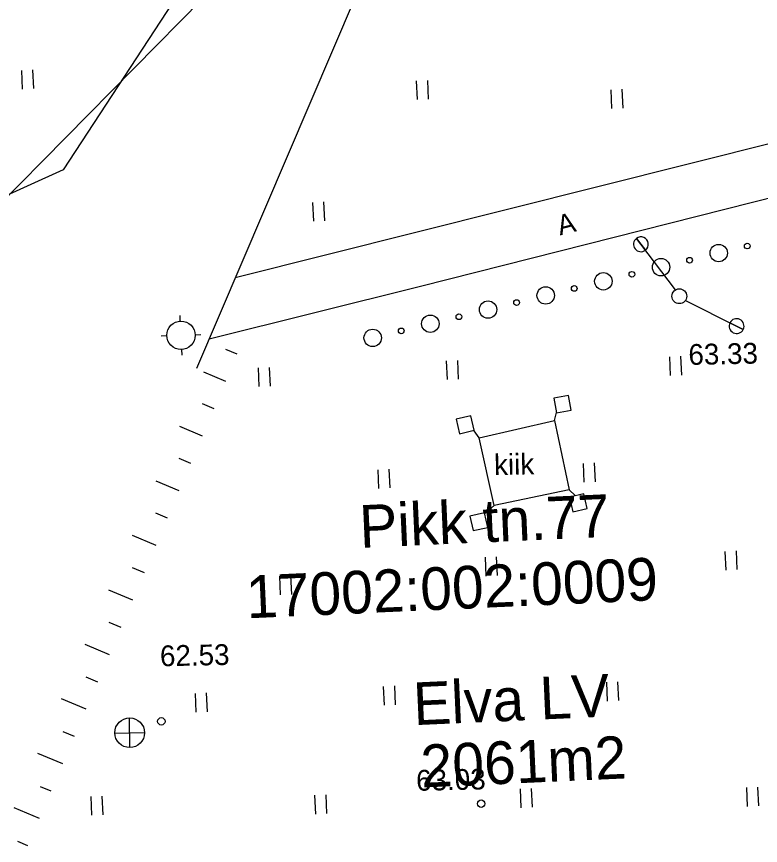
# Model space of a CAD drawing. Extents: x 641529 to 641656, y 6457322 to 6457531.
# Drawn here: x 641586.72 to 641612.9, y 6457324.28 to 6457353.45 of the extents above; entities that cross this region are included whole.
import ezdxf

# ---------------------------------------------------------------- set-up
doc = ezdxf.new("R2010")
doc.units = 0
for name, color, linetype in [('Level 11', 7, 'Continuous'), ('Level 12', 7, 'Continuous'), ('Level 13', 7, 'Continuous'), ('Level 14', 7, 'Continuous'), ('Level 15', 7, 'Continuous'), ('Level 19', 7, 'Continuous'), ('Level 21', 7, 'Continuous'), ('Level 30', 7, 'Continuous'), ('Level 38', 7, 'Continuous'), ('Level 4', 7, 'Continuous'), ('Level 40', 7, 'Continuous'), ('Level 5', 7, 'Continuous'), ('Level 6', 7, 'Continuous'), ('Level 7', 7, 'Continuous'), ('Level 8', 7, 'Continuous')]:
    doc.layers.add(name, color=color, linetype=linetype)

# ---------------------------------------------------------------- blocks, each defined once
blk = doc.blocks.new('BH')
at = {"layer": 'Level 7'}
for centre, radius in [((0, 0), 293), ((990, 0), 95.9)]:
    blk.add_circle(centre, radius, dxfattribs=at)
blk = doc.blocks.new('KP3')
at = {"layer": 'Level 14'}
for p, q in [((-2, 501), (-2, 702)), ((-501, -1), (-697, -1)), ((497, -4), (705, -4)), ((1, -500), (1, -705))]:
    blk.add_line(p, q, dxfattribs=at)
blk.add_circle((0, 0), 500, dxfattribs=at)
blk = doc.blocks.new('KHEIN3')
at = {"layer": 'Level 6'}
for p, q in [((-210.89, 335.09), (-210.89, -326.54)), ((182.28, 335.09), (182.28, -326.54))]:
    blk.add_line(p, q, dxfattribs=at)
blk = doc.blocks.new('OK3')
at = {"layer": 'Level 13'}
for p, q in [((0, -500), (0, 500)), ((-500, 0), (500, 0)), ((-500, 0), (-500, 0)), ((-500, 0), (-500, 0))]:
    blk.add_line(p, q, dxfattribs=at)
blk.add_circle((0, 0), 500, dxfattribs=at)
blk = doc.blocks.new('SIDE_N')
at = {"layer": 'Level 11'}
for p, q in [((0, 0), (1925, 0)), ((1925, 0), (1675, 0)), ((1675, 0), (1925, 0)), ((2175, 0), (1925, 0)), ((1925, 0), (2175, 0))]:
    blk.add_line(p, q, dxfattribs=at)
for start, end in [(0, 180), (180, 0)]:
    blk.add_arc((1925, 0), 250, start, end, dxfattribs=at)
blk = doc.blocks.new('PP3')
at = {"layer": 'Level 11'}
blk.add_circle((0, 0), 250, dxfattribs=at)
blk = doc.blocks.new('BH0')
at = {"layer": 'Level 7'}
for centre, radius in [((0, 0), 293), ((990, 0), 95.9)]:
    blk.add_circle(centre, radius, dxfattribs=at)
blk = doc.blocks.new('KHEIN5')
at = {"layer": 'Level 6'}
for p, q in [((-210.89, 335.09), (-210.89, -326.54)), ((182.28, 335.09), (182.28, -326.54))]:
    blk.add_line(p, q, dxfattribs=at)
blk = doc.blocks.new('OK4')
at = {"layer": 'Level 15'}
for p, q in [((0, -500), (0, 500)), ((-500, 0), (500, 0)), ((-500, 0), (-500, 0)), ((-500, 0), (-500, 0))]:
    blk.add_line(p, q, dxfattribs=at)
blk.add_circle((0, 0), 500, dxfattribs=at)
blk = doc.blocks.new('SIDE_0')
at = {"layer": 'Level 12'}
for p, q in [((0, 0), (1925, 0)), ((1925, 0), (1675, 0)), ((1675, 0), (1925, 0)), ((2175, 0), (1925, 0)), ((1925, 0), (2175, 0))]:
    blk.add_line(p, q, dxfattribs=at)
for start, end in [(0, 180), (180, 0)]:
    blk.add_arc((1925, 0), 250, start, end, dxfattribs=at)
blk = doc.blocks.new('PP4')
at = {"layer": 'Level 12'}
blk.add_circle((0, 0), 250, dxfattribs=at)

msp = doc.modelspace()

# ---------------------------------------------------------------- linework, layer by layer
at = {"layer": 'Level 11'}
for p, q in [((641594.081, 6457341.745), (641594.48, 6457341.573)), ((641593.296, 6457340.946), (641594.071, 6457340.612)), ((641593.253, 6457339.827), (641593.662, 6457339.65)), ((641592.462, 6457339.029), (641593.254, 6457338.69)), ((641592.429, 6457337.907), (641592.845, 6457337.728)), ((641591.628, 6457337.113), (641592.436, 6457336.767)), ((641591.607, 6457335.986), (641592.028, 6457335.807)), ((641590.794, 6457335.196), (641591.619, 6457334.845)), ((641590.789, 6457334.063), (641591.21, 6457333.884)), ((641589.96, 6457333.279), (641590.802, 6457332.923)), ((641589.975, 6457332.139), (641590.392, 6457331.962)), ((641589.125, 6457331.362), (641589.982, 6457331.003)), ((641589.163, 6457330.213), (641589.571, 6457330.042)), ((641588.291, 6457329.446), (641589.16, 6457329.081)), ((641588.356, 6457328.286), (641588.75, 6457328.122)), ((641587.457, 6457327.529), (641588.339, 6457327.161)), ((641587.552, 6457326.357), (641587.928, 6457326.201)), ((641586.623, 6457325.612), (641587.517, 6457325.241)), ((641586.752, 6457324.427), (641587.107, 6457324.28))]:
    msp.add_line(p, q, dxfattribs=at)
at = {"layer": 'Level 19'}
for p, q in [((641605.649, 6457339.231), (641605.723, 6457339.512)), ((641603.006, 6457338.626), (641605.649, 6457339.231)), ((641605.649, 6457339.231), (641606.17, 6457336.797)), ((641603.006, 6457338.626), (641602.821, 6457338.871)), ((641603.526, 6457336.242), (641603.006, 6457338.626)), ((641606.17, 6457336.797), (641603.526, 6457336.242)), ((641606.17, 6457336.797), (641606.384, 6457336.592)), ((641603.223, 6457335.966), (641603.526, 6457336.242))]:
    msp.add_line(p, q, dxfattribs=at)
for points in [[(641602.195, 6457339.278), (641602.314, 6457338.769), (641602.822, 6457338.887), (641602.703, 6457339.397)], [(641606.802, 6457336.14), (641606.683, 6457336.65), (641606.175, 6457336.532), (641606.294, 6457336.022)], [(641602.678, 6457335.868), (641602.794, 6457335.358), (641603.303, 6457335.473), (641603.187, 6457335.984)]]:
    msp.add_lwpolyline(points, close=True, dxfattribs=at)
at = {"layer": 'Level 21'}
for p, q in [((641605.649, 6457339.231), (641605.723, 6457339.512)), ((641603.006, 6457338.626), (641605.649, 6457339.231)), ((641605.649, 6457339.231), (641606.17, 6457336.797)), ((641603.006, 6457338.626), (641602.821, 6457338.871)), ((641603.526, 6457336.242), (641603.006, 6457338.626)), ((641606.17, 6457336.797), (641603.526, 6457336.242)), ((641606.17, 6457336.797), (641606.384, 6457336.592)), ((641603.223, 6457335.966), (641603.526, 6457336.242))]:
    msp.add_line(p, q, dxfattribs=at)
for points in [[(641602.195, 6457339.278), (641602.314, 6457338.769), (641602.822, 6457338.887), (641602.703, 6457339.397)], [(641606.802, 6457336.14), (641606.683, 6457336.65), (641606.175, 6457336.532), (641606.294, 6457336.022)], [(641602.678, 6457335.868), (641602.794, 6457335.358), (641603.303, 6457335.473), (641603.187, 6457335.984)]]:
    msp.add_lwpolyline(points, close=True, dxfattribs=at)
at = {"layer": 'Level 30'}
for p, q in [((641594.081, 6457341.745), (641594.48, 6457341.573)), ((641593.296, 6457340.946), (641594.071, 6457340.612)), ((641593.253, 6457339.827), (641593.662, 6457339.65)), ((641592.462, 6457339.029), (641593.254, 6457338.69)), ((641592.429, 6457337.907), (641592.845, 6457337.728)), ((641591.628, 6457337.113), (641592.436, 6457336.767)), ((641591.607, 6457335.986), (641592.028, 6457335.807)), ((641590.794, 6457335.196), (641591.619, 6457334.845)), ((641590.789, 6457334.063), (641591.21, 6457333.884)), ((641589.96, 6457333.279), (641590.802, 6457332.923)), ((641589.975, 6457332.139), (641590.392, 6457331.962)), ((641589.125, 6457331.362), (641589.982, 6457331.003)), ((641589.163, 6457330.213), (641589.571, 6457330.042)), ((641588.291, 6457329.446), (641589.16, 6457329.081)), ((641588.356, 6457328.286), (641588.75, 6457328.122)), ((641587.457, 6457327.529), (641588.339, 6457327.161)), ((641587.552, 6457326.357), (641587.928, 6457326.201)), ((641586.623, 6457325.612), (641587.517, 6457325.241)), ((641586.752, 6457324.427), (641587.107, 6457324.28))]:
    msp.add_line(p, q, dxfattribs=at)
for centre in [(641591.819, 6457328.646), (641603.074, 6457325.749)]:
    msp.add_circle(centre, 0.131, dxfattribs=at)
at = {"layer": 'Level 38'}
msp.add_lwpolyline([(641555.801, 6457352.889), (641577.213, 6457409.326), (641592.82, 6457473.488), (641603.554, 6457515.158), (641605.443, 6457519.865), (641611.617, 6457522.664), (641620.513, 6457520.961), (641635.084, 6457514.468), (641642.966, 6457507.256), (641642.885, 6457499.687), (641630.4, 6457459.621), (641611.271, 6457399.083), (641595.435, 6457358.872), (641588.36, 6457348.048), (641580.127, 6457344.317), (641569.536, 6457346.364)], close=True, dxfattribs=at)
at = {"layer": 'Level 4'}
msp.add_lwpolyline([(641606.236, 6457339.592), (641606.149, 6457340.108), (641605.635, 6457340.022), (641605.721, 6457339.505)], close=True, dxfattribs=at)
for centre in [(641591.819, 6457328.646), (641603.074, 6457325.749)]:
    msp.add_circle(centre, 0.131, dxfattribs=at)
at = {"layer": 'Level 5'}
for p, q in [((641604.073, 6457366.855), (641593.058, 6457341.065)), ((641604.073, 6457366.855), (641593.058, 6457341.065)), ((641584.892, 6457345.578), (641593.265, 6457354.078)), ((641584.892, 6457345.578), (641593.265, 6457354.078)), ((641619.879, 6457350.645), (641594.421, 6457344.255)), ((641619.879, 6457350.645), (641594.421, 6457344.255))]:
    msp.add_line(p, q, dxfattribs=at)
msp.add_lwpolyline([(641593.502, 6457342.106), (641600.94, 6457343.957), (641620.405, 6457348.886)], dxfattribs=at)
msp.add_lwpolyline([(641593.502, 6457342.106), (641600.94, 6457343.957), (641620.405, 6457348.886)], dxfattribs=at)
at = {"layer": 'Level 8'}
msp.add_lwpolyline([(641606.236, 6457339.592), (641606.149, 6457340.108), (641605.635, 6457340.022), (641605.721, 6457339.505)], close=True, dxfattribs=at)

# ---------------------------------------------------------------- block references
at = {"layer": 'Level 11'}
for name, p, xscale, yscale, rotation in [('SIDE_N', (641609.912, 6457343.83), 0.0010459828363457923, 0.0010459828363457925, 127.21152096860229), ('PP3', (641610.046, 6457343.606), 0.001045982836345792, 0.001045982836345792, 2.7838453984040377), ('SIDE_N', (641610.257, 6457343.45), 0.001045982836345792, 0.001045982836345792, -26.410287868672032)]:
    msp.add_blockref(name, p, dxfattribs=dict(at, xscale=xscale, yscale=yscale, rotation=rotation))
at = {"layer": 'Level 12'}
for name, p, xscale, yscale, rotation in [('SIDE_0', (641609.912, 6457343.83), 0.0010459828363457923, 0.0010459828363457925, 127.21152096860229), ('PP4', (641610.046, 6457343.606), 0.001045982836345792, 0.001045982836345792, 2.7838453984040377), ('SIDE_0', (641610.257, 6457343.45), 0.001045982836345792, 0.001045982836345792, -26.410287868672032)]:
    msp.add_blockref(name, p, dxfattribs=dict(at, xscale=xscale, yscale=yscale, rotation=rotation))
at = {"layer": 'Level 13', "xscale": 0.001044731304423703, "yscale": 0.0010447313044237034, "rotation": 1.2238453984047308}
msp.add_blockref('OK3', (641590.704, 6457328.246), dxfattribs=at)
at = {"layer": 'Level 14', "xscale": 0.0009998969010655296, "yscale": 0.0009998969010655294, "rotation": 2.563845398404}
msp.add_blockref('KP3', (641592.509, 6457342.231), dxfattribs=at)
msp.add_blockref('KP3', (641592.509, 6457342.231), dxfattribs=at)
at = {"layer": 'Level 15', "xscale": 0.001044731304423703, "yscale": 0.0010447313044237034, "rotation": 1.2238453984047308}
msp.add_blockref('OK4', (641590.704, 6457328.246), dxfattribs=at)
at = {"layer": 'Level 6', "xscale": 0.0009998969010655296, "yscale": 0.0009998969010655294, "rotation": 2.563845398404}
for name, p in [('KHEIN3', (641587.122, 6457351.227)), ('KHEIN5', (641587.122, 6457351.227)), ('KHEIN3', (641601.016, 6457350.859)), ('KHEIN5', (641601.016, 6457350.859)), ('KHEIN3', (641607.856, 6457350.545)), ('KHEIN5', (641607.856, 6457350.545)), ('KHEIN3', (641597.363, 6457346.58)), ('KHEIN5', (641597.363, 6457346.58)), ('KHEIN3', (641602.07, 6457341.006)), ('KHEIN5', (641602.07, 6457341.006)), ('KHEIN3', (641609.923, 6457341.151)), ('KHEIN5', (641609.923, 6457341.151)), ('KHEIN3', (641595.449, 6457340.76)), ('KHEIN5', (641595.449, 6457340.76)), ('KHEIN3', (641599.656, 6457337.177)), ('KHEIN5', (641599.656, 6457337.177)), ('KHEIN3', (641606.885, 6457337.397)), ('KHEIN5', (641606.885, 6457337.397)), ('KHEIN3', (641611.875, 6457334.303)), ('KHEIN5', (641611.875, 6457334.303)), ('KHEIN3', (641603.437, 6457334.094)), ('KHEIN5', (641603.437, 6457334.094)), ('KHEIN3', (641596.201, 6457333.433)), ('KHEIN5', (641596.201, 6457333.433)), ('KHEIN3', (641607.706, 6457329.695)), ('KHEIN5', (641607.706, 6457329.695)), ('KHEIN3', (641593.232, 6457329.303)), ('KHEIN5', (641593.232, 6457329.303)), ('KHEIN3', (641599.853, 6457329.55)), ('KHEIN5', (641599.853, 6457329.55)), ('KHEIN3', (641604.668, 6457325.941)), ('KHEIN5', (641604.668, 6457325.941)), ('KHEIN3', (641612.629, 6457325.988)), ('KHEIN5', (641612.629, 6457325.988)), ('KHEIN3', (641589.561, 6457325.676)), ('KHEIN5', (641589.561, 6457325.676)), ('KHEIN3', (641597.439, 6457325.721)), ('KHEIN5', (641597.439, 6457325.721))]:
    msp.add_blockref(name, p, dxfattribs=at)
at = {"layer": 'Level 7', "xscale": 0.0010447313044237032, "yscale": 0.0010447313044237034, "rotation": 13.776088955638393}
for name, p in [('BH', (641611.431, 6457345.125)), ('BH0', (641611.431, 6457345.125)), ('BH', (641609.402, 6457344.627)), ('BH0', (641609.402, 6457344.627)), ('BH', (641607.372, 6457344.13)), ('BH0', (641607.372, 6457344.13)), ('BH', (641605.343, 6457343.632)), ('BH0', (641605.343, 6457343.632)), ('BH', (641603.314, 6457343.135)), ('BH0', (641603.314, 6457343.135)), ('BH', (641601.284, 6457342.637)), ('BH0', (641601.284, 6457342.637)), ('BH', (641599.255, 6457342.14)), ('BH0', (641599.255, 6457342.14))]:
    msp.add_blockref(name, p, dxfattribs=at)

# ---------------------------------------------------------------- texts
at = {"layer": 'Level 19'}
msp.add_text('kiik', height=0.7313, rotation=1.2238, dxfattribs=at).set_placement((641603.533, 6457337.31))
at = {"layer": 'Level 21'}
msp.add_text('kiik', height=0.7313, rotation=1.2238, dxfattribs=at).set_placement((641603.533, 6457337.31))
at = {"layer": 'Level 30'}
for s, p in [('63.33', (641610.372, 6457341.186)), ('62.53', (641591.778, 6457330.582)), ('63.03', (641600.792, 6457326.201))]:
    msp.add_text(s, height=0.7313, rotation=1.2238, dxfattribs=at).set_placement(p)
at = {"layer": 'Level 4'}
for s, p in [('63.33', (641610.372, 6457341.186)), ('62.53', (641591.778, 6457330.582)), ('63.03', (641600.792, 6457326.201))]:
    msp.add_text(s, height=0.7313, rotation=1.2238, dxfattribs=at).set_placement(p)
at = {"layer": 'Level 40'}
for s, height, p in [('17002:002:0009', 1.49985, (641594.834, 6457332.27)), ('Elva LV', 1.4998, (641600.713, 6457328.511)), ('2061m2', 1.4998, (641600.976, 6457326.317))]:
    msp.add_text(s, height=height, rotation=2.5638, dxfattribs=at).set_placement(p)
at = {"layer": 'Level 5'}
msp.add_text('A', height=0.7, rotation=14.2091, dxfattribs=at).set_placement((641605.845, 6457345.742))
msp.add_text('A', height=0.7, rotation=14.2091, dxfattribs=at).set_placement((641605.845, 6457345.742))
at = {"layer": 'Level 6'}
msp.add_text('Pikk tn.77', height=1.4998, rotation=2.5638, dxfattribs=at).set_placement((641598.819, 6457334.749))

doc.saveas('drawing.dxf')
